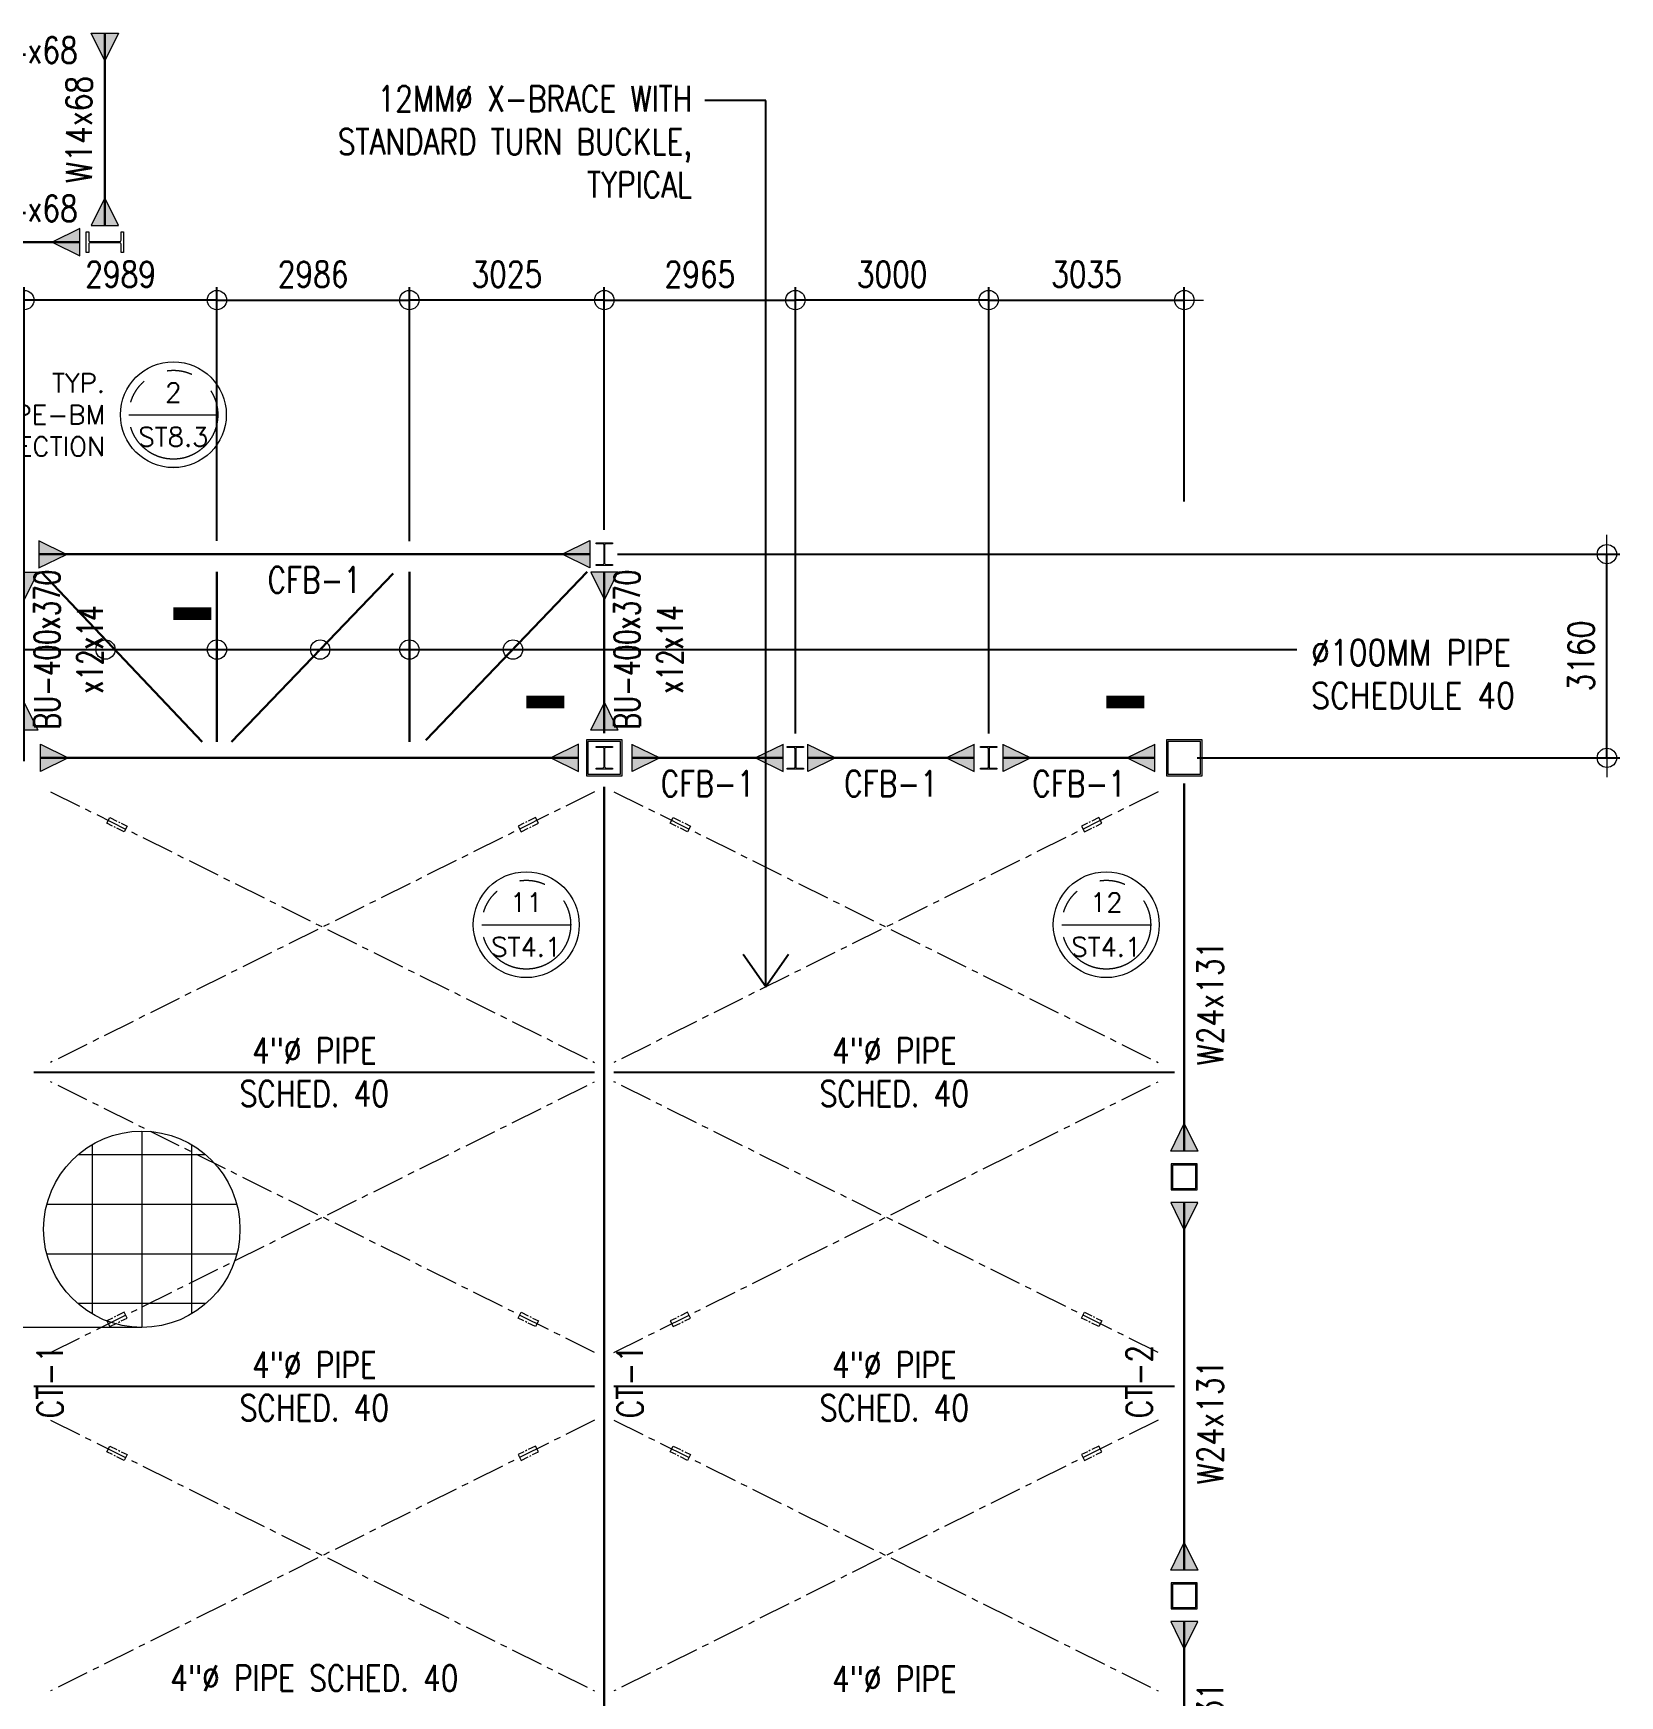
# Model space of a CAD drawing. Header units: millimetres. Extents: x 917308 to 1112116, y -16030 to 119854.
# Drawn here: x 969405 to 994023, y 58426 to 84217 of the extents above; entities that cross this region are included whole.
import ezdxf
from ezdxf.enums import TextEntityAlignment as Align

# ---------------------------------------------------------------- set-up
doc = ezdxf.new("R2010")
doc.units = ezdxf.units.MM
doc.header["$MEASUREMENT"] = 0
doc.linetypes.add('CENTER', pattern=[2, 1.25, -0.25, 0.25, -0.25])
doc.linetypes.add('PHANTOM2', pattern=[1.25, 0.625, -0.125, 0.125, -0.125, 0.125, -0.125])
doc.layers.get('0').update_dxf_attribs({"lineweight": 0})
for name, color, linetype, lineweight in [('4 DIA. PIPE', 3, 'Continuous', 25), ('A_ARCHITECTURAL BACKGROUND', 251, 'Continuous', 5), ('COLUMN', 4, 'Continuous', 20), ('DIM LEADER', 1, 'Continuous', 5), ('HATCH', 8, 'Continuous', 5), ('S-ANNO-DIMS', 252, 'Continuous', 5), ('S-ANNO-NPLT', 7, 'Continuous', 9), ('S-Anno-Symb', 143, 'PHANTOM2', 15), ('S-BEAM', 5, 'Continuous', 30), ('S-BEAM-IDEN', 2, 'Continuous', 9), ('S-BRACING', 1, 'Continuous', 18), ('S-COLS', 2, 'Continuous', 20), ('S-CONN', 1, 'Continuous', 9), ('SAGRODS', 2, 'Continuous', 15), ('TEXT_GG', 3, 'Continuous', 20), ('X-BRACE', 2, 'CENTER', 18)]:
    doc.layers.add(name, color=color, linetype=linetype, lineweight=lineweight)
doc.styles.add('1', font='simplex.shx', dxfattribs={"width": 0.85, "height": 300})
doc.styles.add('ROMANSX', font='ROMANS.shx', dxfattribs={"height": 0.09375})
doc.styles.add('SIMPLEX', font='SIMPLEX.shx', dxfattribs={"width": 1.1})
doc.dimstyles.new('DIM_100', dxfattribs={"dimtxt": 400, "dimasz": 2, "dimexe": 100, "dimexo": 250, "dimgap": 250, "dimtad": 1, "dimdec": 0, "dimrnd": 1, "dimzin": 1, "dimdsep": 46, "dimtxsty": '1', "dimblk1": 'ESCADIM_ARW', "dimblk2": 'ESCADIM_ARW', "dimsah": 1, "dimcen": 50, "dimclrd": 256, "dimclre": 256, "dimclrt": 52, "dimazin": 0, "dimtfac": 1, "dimtdec": 0, "dimtofl": 0, "dimtmove": 0, "dimatfit": 3, "dimldrblk": 'ESCADIM_ARW', "dimfxl": 1, "dimtolj": 1, "dimtzin": 0, "dimarcsym": 0})
doc.dimstyles.new('DIM_200', dxfattribs={"dimtxt": 400, "dimasz": 2, "dimexe": 200, "dimexo": 200, "dimgap": 200, "dimtad": 1, "dimdec": 0, "dimrnd": 1, "dimzin": 1, "dimdsep": 46, "dimtxsty": 'SIMPLEX', "dimblk1": 'ESCADIM_ARW', "dimblk2": 'ESCADIM_ARW', "dimsah": 1, "dimcen": 50, "dimclrd": 251, "dimclre": 251, "dimclrt": 52, "dimazin": 0, "dimtfac": 1, "dimtdec": 0, "dimtofl": 0, "dimtmove": 0, "dimatfit": 3, "dimldrblk": 'ESCADIM_ARW', "dimfxl": 1, "dimtolj": 1, "dimtzin": 0, "dimarcsym": 0})
doc.dimstyles.new('ESCA', dxfattribs={"dimtxt": 300, "dimasz": 1, "dimexe": 100, "dimexo": 100, "dimgap": 100, "dimtad": 1, "dimdec": 0, "dimrnd": 1, "dimdsep": 46, "dimtxsty": '1', "dimblk1": 'ESCADIM_ARW', "dimblk2": 'ESCADIM_ARW', "dimsah": 1, "dimcen": 50, "dimclrd": 256, "dimclre": 256, "dimclrt": 52, "dimadec": 0, "dimazin": 0, "dimtfac": 1, "dimtdec": 0, "dimtofl": 0, "dimtmove": 0, "dimatfit": 3, "dimldrblk": 'ESCADIM_ARW', "dimfxl": 1, "dimtolj": 1, "dimtzin": 0, "dimarcsym": 0})

# ---------------------------------------------------------------- blocks, each defined once
blk = doc.blocks.new('3F COLUMN LAYOUT')
at = {"layer": 'HATCH', "ltscale": 0.05}
h = blk.add_hatch(dxfattribs=at)
h.set_pattern_fill('ANSI31', color=256, scale=250, style=0)
h.set_pattern_definition([(45, (-1.27, -44.82), (-22.097087, 22.097087), [])])
h.paths.add_polyline_path([(43818, 68820), (44178, 68820), (44178, 69180), (43818, 69180)], flags=16)
h.paths.add_polyline_path([(43798, 68800), (44198, 68800), (44198, 69200), (43798, 69200)])
h = blk.add_hatch(dxfattribs=at)
h.set_pattern_fill('ANSI31', color=256, scale=250, style=0)
h.set_pattern_definition([(45, (-1.27, -6544.82), (-22.097087, 22.097087), [])])
h.paths.add_polyline_path([(43818, 62320), (44178, 62320), (44178, 62680), (43818, 62680)], flags=16)
h.paths.add_polyline_path([(43798, 62300), (44198, 62300), (44198, 62700), (43798, 62700)])
at = {"layer": 'COLUMN', "ltscale": 0.05, "elevation": 0}
blk.add_lwpolyline([(35000, 75325), (34873, 75325), (34873, 75342), (34975, 75342, 0.414214), (34995, 75362), (34995, 75641, 0.414214), (34975, 75662), (34873, 75662), (34873, 75678), (35127, 75678), (35127, 75662), (35025, 75662, 0.414214), (35005, 75641), (35005, 75362, 0.414214), (35025, 75342), (35127, 75342), (35127, 75325), (35000, 75325)], format="xyb", dxfattribs=at)
at = {"layer": 'S-COLS', "ltscale": 0.05, "elevation": 0}
for points in [[(34721, 75223), (35275, 75223), (35275, 75777), (34721, 75777)], [(34746, 75248), (35250, 75248), (35250, 75752), (34746, 75752)], [(43721, 75223), (44275, 75223), (44275, 75777), (43721, 75777)], [(43746, 75248), (44250, 75248), (44250, 75752), (43746, 75752)], [(43798, 68800), (44198, 68800), (44198, 69200), (43798, 69200)], [(43818, 68820), (44178, 68820), (44178, 69180), (43818, 69180)], [(43798, 62300), (44198, 62300), (44198, 62700), (43798, 62700)], [(43818, 62320), (44178, 62320), (44178, 62680), (43818, 62680)]]:
    blk.add_lwpolyline(points, close=True, dxfattribs=at)
blk = doc.blocks.new('3F FRAMING LAYOUT')
at = {"layer": 'S-CONN'}
for points in [[(14752, 67290), (15181, 67500), (14752, 67710)], [(23100, 67290), (22671, 67500), (23100, 67710)], [(32711, 61400), (32500, 61829), (32290, 61400)], [(32711, 60600), (32500, 60171), (32290, 60600)], [(32711, 54900), (32500, 55329), (32290, 54900)], [(32711, 54100), (32500, 53671), (32290, 54100)]]:
    blk.add_hatch(color=256, dxfattribs=at).paths.add_polyline_path(points)
at = {"layer": 'S-BEAM'}
for p, q in [((23100, 67500, 0), (14752, 67500, 0)), ((32500, 61400, 0), (32500, 67100, 0)), ((23500, 67050, 0), (23500, 48251, 0)), ((32500, 60600, 0), (32500, 54900, 0)), ((32500, 54100, 0), (32499, 49049, 0))]:
    blk.add_line(p, q, dxfattribs=at)
at = {"layer": 'S-CONN', "color": 1, "elevation": 0}
for points in [[(14752, 67710), (15181, 67500), (14752, 67290), (14752, 67711)], [(23100, 67710), (22671, 67500), (23100, 67290), (23100, 67711)], [(32290, 61400), (32500, 61829), (32711, 61400), (32289, 61400)], [(32290, 60600), (32500, 60171), (32711, 60600), (32289, 60600)], [(32290, 54900), (32500, 55329), (32711, 54900), (32289, 54900)], [(32290, 54100), (32500, 53671), (32711, 54100), (32289, 54100)]]:
    blk.add_lwpolyline(points, dxfattribs=at)
blk = doc.blocks.new('Bubble')
at = {"layer": 'S-ANNO-NPLT'}
blk.add_circle((0, 0), 0.2608, dxfattribs=at)
at = {"layer": 'S-Anno-Symb', "color": 0}
blk.add_line((-0.2188, 0), (0.2188, 0), dxfattribs=at)
blk.add_circle((0, 0), 0.2188, dxfattribs=at)
at = {"layer": 'S-Anno-Symb', "style": 'ROMANSX'}
for tag, p in [('1', (0, 0.1094)), ('S1', (0, -0.1094))]:
    blk.add_attdef(tag, text='', height=0.0937, dxfattribs=at).set_placement(p, align=Align.MIDDLE_CENTER)
at = {"layer": 'S-Anno-Symb', "style": 'ROMANSX', "width": 1.018385, "flags": 8}
blk.add_attdef('LONG', text='', height=0.0937, dxfattribs=at).set_placement((-0.1796, -0.1249), (0.1796, -0.1249), align=Align.FIT)
blk = doc.blocks.new('ESCADIM_ARW')
at = {"color": 7}
blk.add_line((-150, 0), (150, 0), dxfattribs=at)
blk.add_circle((0, 0), 75, dxfattribs=at)
blk = doc.blocks.new('*D36')
at = {"color": 251, "lineweight": -2, "ltscale": 0.5, "transparency": 16777216}
for p, q in [((960266, 72924), (960266, 80278)), ((969266, 72924), (969266, 80278)), ((960268, 80078), (969264, 80078))]:
    blk.add_line(p, q, dxfattribs=at)
at = {"layer": 'Defpoints', "color": 0, "ltscale": 0.5, "transparency": 16777216}
for p in [(969266, 80078), (960266, 72724, 0), (969266, 72724, 0)]:
    blk.add_point(p, dxfattribs=at)
at = {"color": 251, "lineweight": -2, "ltscale": 0.5, "transparency": 16777216, "xscale": 2, "yscale": 2, "zscale": 2, "rotation": 180}
blk.add_blockref('ESCADIM_ARW', (960266, 80078), dxfattribs=at)
at = {"color": 251, "lineweight": -2, "ltscale": 0.5, "transparency": 16777216, "xscale": 2, "yscale": 2, "zscale": 2}
blk.add_blockref('ESCADIM_ARW', (969266, 80078), dxfattribs=at)
at = {"color": 52, "ltscale": 0.5, "transparency": 16777216, "insert": (964766, 80478), "char_height": 400, "attachment_point": 5, "style": 'SIMPLEX'}
blk.add_mtext('\\A1;{\\W0.8;9000}', dxfattribs=at)
blk = doc.blocks.new('*D37')
at = {"color": 251, "lineweight": -2, "ltscale": 0.5, "transparency": 16777216}
for p, q in [((969266, 72924), (969266, 80278)), ((972255, 76341), (972255, 80278)), ((972253, 80078), (969268, 80078))]:
    blk.add_line(p, q, dxfattribs=at)
at = {"layer": 'Defpoints', "color": 0, "ltscale": 0.5, "transparency": 16777216}
for p in [(969266, 80078), (972255, 76141, 0), (969266, 72724, 0)]:
    blk.add_point(p, dxfattribs=at)
at = {"color": 251, "lineweight": -2, "ltscale": 0.5, "transparency": 16777216, "xscale": 2, "yscale": 2, "zscale": 2, "rotation": 180}
blk.add_blockref('ESCADIM_ARW', (969266, 80078), dxfattribs=at)
at = {"color": 251, "lineweight": -2, "ltscale": 0.5, "transparency": 16777216, "xscale": 2, "yscale": 2, "zscale": 2}
blk.add_blockref('ESCADIM_ARW', (972255, 80078), dxfattribs=at)
at = {"color": 52, "ltscale": 0.5, "transparency": 16777216, "insert": (970761, 80478), "char_height": 400, "attachment_point": 5, "style": 'SIMPLEX'}
blk.add_mtext('\\A1;{\\W0.8;2989}', dxfattribs=at)
blk = doc.blocks.new('*D38')
at = {"color": 251, "lineweight": -2, "ltscale": 0.5, "transparency": 16777216}
for p, q in [((972255, 76341), (972255, 80278)), ((975241, 76336), (975241, 80278)), ((972257, 80078), (975239, 80078))]:
    blk.add_line(p, q, dxfattribs=at)
at = {"layer": 'Defpoints', "color": 0, "ltscale": 0.5, "transparency": 16777216}
for p in [(975241, 80078), (972255, 76141, 0), (975241, 76136, 0)]:
    blk.add_point(p, dxfattribs=at)
at = {"color": 251, "lineweight": -2, "ltscale": 0.5, "transparency": 16777216, "xscale": 2, "yscale": 2, "zscale": 2, "rotation": 180}
blk.add_blockref('ESCADIM_ARW', (972255, 80078), dxfattribs=at)
at = {"color": 251, "lineweight": -2, "ltscale": 0.5, "transparency": 16777216, "xscale": 2, "yscale": 2, "zscale": 2}
blk.add_blockref('ESCADIM_ARW', (975241, 80078), dxfattribs=at)
at = {"color": 52, "ltscale": 0.5, "transparency": 16777216, "insert": (973748, 80478), "char_height": 400, "attachment_point": 5, "style": 'SIMPLEX'}
blk.add_mtext('\\A1;{\\W0.8;2986}', dxfattribs=at)
blk = doc.blocks.new('*D39')
at = {"color": 251, "lineweight": -2, "ltscale": 0.5, "transparency": 16777216}
for p, q in [((975241, 76336), (975241, 80278)), ((978266, 76512), (978266, 80278)), ((978264, 80078), (975243, 80078))]:
    blk.add_line(p, q, dxfattribs=at)
at = {"layer": 'Defpoints', "color": 0, "ltscale": 0.5, "transparency": 16777216}
for p in [(975241, 80078), (975241, 76136, 0), (978266, 76312, 0)]:
    blk.add_point(p, dxfattribs=at)
at = {"color": 251, "lineweight": -2, "ltscale": 0.5, "transparency": 16777216, "xscale": 2, "yscale": 2, "zscale": 2, "rotation": 180}
blk.add_blockref('ESCADIM_ARW', (975241, 80078), dxfattribs=at)
at = {"color": 251, "lineweight": -2, "ltscale": 0.5, "transparency": 16777216, "xscale": 2, "yscale": 2, "zscale": 2}
blk.add_blockref('ESCADIM_ARW', (978266, 80078), dxfattribs=at)
at = {"color": 52, "ltscale": 0.5, "transparency": 16777216, "insert": (976754, 80478), "char_height": 400, "attachment_point": 5, "style": 'SIMPLEX'}
blk.add_mtext('\\A1;{\\W0.8;3025}', dxfattribs=at)
blk = doc.blocks.new('*D60')
at = {"color": 251, "lineweight": -2, "ltscale": 0.5, "transparency": 16777216}
for p, q in [((981231, 73352), (981231, 80278)), ((984231, 73352), (984231, 80278)), ((984229, 80078), (981233, 80078))]:
    blk.add_line(p, q, dxfattribs=at)
at = {"layer": 'Defpoints', "color": 0, "ltscale": 0.5, "transparency": 16777216}
for p in [(981231, 80078), (981231, 73152, 0), (984231, 73152, 0)]:
    blk.add_point(p, dxfattribs=at)
at = {"color": 251, "lineweight": -2, "ltscale": 0.5, "transparency": 16777216, "xscale": 2, "yscale": 2, "zscale": 2, "rotation": 180}
blk.add_blockref('ESCADIM_ARW', (981231, 80078), dxfattribs=at)
at = {"color": 251, "lineweight": -2, "ltscale": 0.5, "transparency": 16777216, "xscale": 2, "yscale": 2, "zscale": 2}
blk.add_blockref('ESCADIM_ARW', (984231, 80078), dxfattribs=at)
at = {"color": 52, "ltscale": 0.5, "transparency": 16777216, "insert": (982731, 80478), "char_height": 400, "attachment_point": 5, "style": 'SIMPLEX'}
blk.add_mtext('\\A1;{\\W0.8;3000}', dxfattribs=at)
blk = doc.blocks.new('*D61')
at = {"color": 251, "lineweight": -2, "ltscale": 0.5, "transparency": 16777216}
for p, q in [((978266, 76952), (978266, 80278)), ((981231, 73352), (981231, 80278)), ((978268, 80078), (981229, 80078))]:
    blk.add_line(p, q, dxfattribs=at)
at = {"layer": 'Defpoints', "color": 0, "ltscale": 0.5, "transparency": 16777216}
for p in [(981231, 80078), (978266, 76752, 0), (981231, 73152, 0)]:
    blk.add_point(p, dxfattribs=at)
at = {"color": 251, "lineweight": -2, "ltscale": 0.5, "transparency": 16777216, "xscale": 2, "yscale": 2, "zscale": 2, "rotation": 180}
blk.add_blockref('ESCADIM_ARW', (978266, 80078), dxfattribs=at)
at = {"color": 251, "lineweight": -2, "ltscale": 0.5, "transparency": 16777216, "xscale": 2, "yscale": 2, "zscale": 2}
blk.add_blockref('ESCADIM_ARW', (981231, 80078), dxfattribs=at)
at = {"color": 52, "ltscale": 0.5, "transparency": 16777216, "insert": (979749, 80478), "char_height": 400, "attachment_point": 5, "style": 'SIMPLEX'}
blk.add_mtext('\\A1;{\\W0.8;2965}', dxfattribs=at)
blk = doc.blocks.new('*D62')
at = {"color": 251, "lineweight": -2, "ltscale": 0.5, "transparency": 16777216}
for p, q in [((984231, 73352), (984231, 80278)), ((987266, 76952), (987266, 80278)), ((984233, 80078), (987264, 80078))]:
    blk.add_line(p, q, dxfattribs=at)
at = {"layer": 'Defpoints', "color": 0, "ltscale": 0.5, "transparency": 16777216}
for p in [(987266, 80078), (987266, 76752, 0), (984231, 73152, 0)]:
    blk.add_point(p, dxfattribs=at)
at = {"color": 251, "lineweight": -2, "ltscale": 0.5, "transparency": 16777216, "xscale": 2, "yscale": 2, "zscale": 2, "rotation": 180}
blk.add_blockref('ESCADIM_ARW', (984231, 80078), dxfattribs=at)
at = {"color": 251, "lineweight": -2, "ltscale": 0.5, "transparency": 16777216, "xscale": 2, "yscale": 2, "zscale": 2}
blk.add_blockref('ESCADIM_ARW', (987266, 80078), dxfattribs=at)
at = {"color": 52, "ltscale": 0.5, "transparency": 16777216, "insert": (985749, 80478), "char_height": 400, "attachment_point": 5, "style": 'SIMPLEX'}
blk.add_mtext('\\A1;{\\W0.8;3035}', dxfattribs=at)
blk = doc.blocks.new('momcon')
at = {"layer": 'S-CONN'}
blk.add_hatch(color=256, dxfattribs=at).paths.add_polyline_path([(747072, 64696), (746862, 64267), (746652, 64696)])
at = {"layer": 'S-CONN', "color": 1}
blk.add_lwpolyline([(746652, 64696), (746862, 64267), (747072, 64696), (746650, 64696)], dxfattribs=at)
blk = doc.blocks.new('*D65')
at = {"layer": 'Defpoints', "color": 0, "ltscale": 0.05, "transparency": 16777216}
for p in [(978271, 76136, 0), (993823, 76136), (987266, 72976, 0)]:
    blk.add_point(p, dxfattribs=at)
at = {"layer": 'S-ANNO-DIMS', "color": 251, "lineweight": -2, "ltscale": 0.05, "transparency": 16777216}
for p, q in [((978471, 76136), (994023, 76136)), ((993823, 72978), (993823, 76134)), ((987466, 72976), (994023, 72976))]:
    blk.add_line(p, q, dxfattribs=at)
at = {"layer": 'S-ANNO-DIMS', "color": 251, "lineweight": -2, "ltscale": 0.05, "transparency": 16777216, "xscale": 2, "yscale": 2, "zscale": 2}
for p, rotation in [((993823, 76136), 90), ((993823, 72976), 270)]:
    blk.add_blockref('ESCADIM_ARW', p, dxfattribs=dict(at, rotation=rotation))
at = {"layer": 'S-ANNO-DIMS', "color": 52, "ltscale": 0.05, "transparency": 16777216, "insert": (993423, 74556), "char_height": 400, "attachment_point": 5, "rotation": 90, "style": 'SIMPLEX'}
blk.add_mtext('\\A1;{\\W0.8;3160}', dxfattribs=at)

msp = doc.modelspace()

# ---------------------------------------------------------------- hatches: boundary and pattern name
at = {"layer": 'S-CONN'}
for points in [[(970305.46778, 84217.2699), (970516.37504, 83788.25359), (970726.20182, 84217.2699)], [(970305.46778, 81234.7699), (970516.37504, 81663.78621), (970726.20182, 81234.7699)], [(970127.83104, 80765.11265), (969698.81473, 80976.0199), (970127.83104, 81185.84668)]]:
    msp.add_hatch(color=256, dxfattribs=at).paths.add_polyline_path(points)

# ---------------------------------------------------------------- linework, layer by layer
at = {"layer": '4 DIA. PIPE'}
for p, q in [((969416.37504, 68101.0199, 0), (978116.37504, 68101.0199, 0)), ((978416.37504, 68101.0199, 0), (987116.02416, 68101.0199, 0)), ((969416.37504, 63226.0199, 0.00001), (978116.37504, 63226.0199, 0.00001)), ((978416.37504, 63226.0199, 0.00001), (987116.02416, 63226.0199, 0.00001))]:
    msp.add_line(p, q, dxfattribs=at)
at = {"layer": 'COLUMN', "ltscale": 0.05}
for points, elevation in [([(978266.37408, 75959.91486), (978139.43758, 75959.91486), (978139.43758, 75976.29786), (978241.48208, 75976.29786, 0.4142135624), (978261.61158, 75996.42736), (978261.61158, 76276.20836, 0.4142135624), (978241.48208, 76296.33786), (978139.43758, 76296.33786), (978139.43758, 76312.72086), (978393.31058, 76312.72086), (978393.31058, 76296.33786), (978291.26608, 76296.33786, 0.4142135624), (978271.13658, 76276.20836), (978271.13658, 75996.42736, 0.4142135624), (978291.26608, 75976.29786), (978393.31058, 75976.29786), (978393.31058, 75959.91486), (978266.37408, 75959.91486)], -0.00001), ([(981230.99947, 72799.6169), (981104.06297, 72799.6169), (981104.06297, 72815.9999), (981206.10747, 72815.9999, 0.4142135624), (981226.23697, 72836.1294), (981226.23697, 73115.9104, 0.4142135624), (981206.10747, 73136.0399), (981104.06297, 73136.0399), (981104.06297, 73152.4229), (981357.93597, 73152.4229), (981357.93597, 73136.0399), (981255.89147, 73136.0399, 0.4142135624), (981235.76197, 73115.9104), (981235.76197, 72836.1294, 0.4142135624), (981255.89147, 72815.9999), (981357.93597, 72815.9999), (981357.93597, 72799.6169), (981230.99947, 72799.6169)], 0.00005), ([(984231.0772, 72799.6169), (984104.1407, 72799.6169), (984104.1407, 72815.9999), (984206.1852, 72815.9999, 0.4142135624), (984226.3147, 72836.1294), (984226.3147, 73115.9104, 0.4142135624), (984206.1852, 73136.0399), (984104.1407, 73136.0399), (984104.1407, 73152.4229), (984358.0137, 73152.4229), (984358.0137, 73136.0399), (984255.9692, 73136.0399, 0.4142135624), (984235.8397, 73115.9104), (984235.8397, 72836.1294, 0.4142135624), (984255.9692, 72815.9999), (984358.0137, 72815.9999), (984358.0137, 72799.6169), (984231.0772, 72799.6169)], 0.00005)]:
    msp.add_lwpolyline(points, format="xyb", dxfattribs=dict(at, elevation=elevation))
at = {"layer": 'DIM LEADER', "ltscale": 0.05}
msp.add_line((971089.56, 64140.0824, 0), (946661.26, 64140.0824, 0), dxfattribs=at)
at = {"layer": 'S-ANNO-NPLT'}
msp.add_circle((971579.18, 78299.32951, 0.00001), 821.36597, dxfattribs=at)
at = {"layer": 'S-Anno-Symb', "linetype": 'ByBlock'}
for points, elevation in [([(971579.18, 77477.96353, 0, 0, 0), (971579.18, 75212.44731, 196.07256, 196.07256, 0), (972167.39768, 75212.44731, 0, 0, 0)], 0.00001), ([(977054.96, 71076.84783, 0, 0, 0), (977054.96, 73841.67697, 196.07256, 196.07256, 0), (977643.17768, 73841.67697, 0, 0, 0)], 0.00001), ([(986054.96, 71076.84783, 0, 0, 0), (986054.96, 73841.67697, 196.07256, 196.07256, 0), (986643.17768, 73841.67697, 0, 0, 0)], 0.00002)]:
    msp.add_lwpolyline(points, format="xyseb", dxfattribs=dict(at, elevation=elevation))
at = {"layer": 'S-BEAM'}
for p, q in [((970516.37504, 84217.2699, -0.00001), (970516.37504, 81234.7699, -0.00001)), ((970127.83104, 80976.0199, 0), (968404.91904, 80976.0199, 0)), ((978040.43949, 76136.0199, -0.00004), (969492.3094, 76136.0199, -0.00004)), ((972026.7833, 73226.0199, 0), (969528.56924, 75859.6169, 0.00001)), ((972255.14301, 73226.0199, 0), (972255.14301, 75859.6169, 0)), ((972483.50273, 73226.0199, 0), (974988.05456, 75834.93654, -0.00004)), ((975241.14418, 73226.0199, 0), (975241.14418, 75859.6169, 0)), ((978000.81411, 75859.6169, 0), (975494.23381, 73250.70026, -0.00004)), ((978266.37504, 73357.71002, 0), (978266.37504, 75857.43093, 0)), ((978696.82904, 72976.0199, 0), (981039.28308, 72976.0199, -0.00002)), ((981422.71587, 72976.0199, -0.00002), (984005.1407, 72976.0199, -0.00002)), ((984457.0137, 72976.0199, 0.00001), (986809.66679, 72976.0199, 0))]:
    msp.add_line(p, q, dxfattribs=at)
at = {"layer": 'S-BRACING', "ltscale": 1000}
msp.add_circle((971089.56, 65663.5199, 0), 1523.4375, dxfattribs=at)
at = {"layer": 'S-COLS', "color": 7, "ltscale": 0.05, "elevation": 0}
msp.add_lwpolyline([(970227.83104, 80976.0199), (970227.83104, 81134.7699), (970265.42304, 81134.7699), (970265.42304, 81006.1189, 0.4142135624), (970284.98104, 80986.5609), (970747.76904, 80986.5609, 0.4142135624), (970767.32704, 81006.1189), (970767.32704, 81134.7699), (970804.91904, 81134.7699), (970804.91904, 80817.2699), (970767.32704, 80817.2699), (970767.32704, 80945.9209, 0.4142135624), (970747.76904, 80965.4789), (970284.98104, 80965.4789, 0.4142135624), (970265.42304, 80945.9209), (970265.42304, 80817.2699), (970227.83104, 80817.2699), (970227.83104, 80976.0199)], format="xyb", dxfattribs=at)
at = {"layer": 'S-CONN', "color": 1}
for points, elevation in [([(970726.20182, 84217.2699), (970516.37504, 83788.25359), (970305.46778, 84217.2699), (970727.28229, 84217.2699)], -0.00001), ([(970726.20182, 81234.7699), (970516.37504, 81663.78621), (970305.46778, 81234.7699), (970727.28229, 81234.7699)], -0.00001), ([(970127.83104, 81185.84668), (969698.81473, 80976.0199), (970127.83104, 80765.11265), (970127.83104, 81186.92716)], 0)]:
    msp.add_lwpolyline(points, dxfattribs=dict(at, elevation=elevation))
at = {"layer": 'SAGRODS', "linetype": 'ByBlock', "lineweight": 20, "ltscale": 12}
for p, q in [((971089.56, 67186.9574, 0), (971089.56, 64140.0824, 0)), ((972082.95661, 66818.5199, 0), (970096.16339, 66818.5199, 0)), ((970319.2328, 66977.8478, 0), (970319.2328, 64349.192, 0)), ((971859.8872, 66977.8478, 0), (971859.8872, 64349.192, 0)), ((972563.54671, 66048.5199, 0), (969615.57329, 66048.5199, 0)), ((972563.54671, 65278.5199, 0), (969615.57329, 65278.5199, 0)), ((972082.95661, 64508.5199, 0), (970096.16339, 64508.5199, 0))]:
    msp.add_line(p, q, dxfattribs=at)
at = {"layer": 'X-BRACE', "ltscale": 400}
for p, q in [((969673.48471, 72450.95895, 0), (978116.37504, 68251.0199, 0)), ((978116.37504, 72450.95895, -0.00001), (969673.48471, 68251.0199, -0.00001)), ((986859.26537, 72450.95895, 0), (978416.37504, 68251.0199, 0)), ((978416.37504, 72450.95895, -0.00001), (986859.26537, 68251.0199, -0.00001)), ((969673.48471, 63751.08085, 0), (978116.37504, 67951.0199, -0.00001)), ((978116.37504, 63751.08085, -0.00001), (969673.48471, 67951.0199, -0.00001)), ((986859.26537, 63751.08085, 0), (978416.37504, 67951.0199, -0.00001)), ((978416.37504, 63751.08085, -0.00001), (986859.26537, 67951.0199, -0.00001)), ((969673.48471, 62700.95895, 0), (978116.37504, 58501.0199, -0.00001)), ((978116.37504, 62700.95895, -0.00001), (969673.48471, 58501.0199, -0.00001)), ((986859.26537, 62700.95895, 0), (978416.37504, 58501.0199, -0.00001)), ((978416.37504, 62700.95895, -0.00001), (986859.26537, 58501.0199, -0.00001))]:
    msp.add_line(p, q, dxfattribs=at)
at = {"layer": 'X-BRACE', "ltscale": 100}
for points, elevation in [([(970546.55289, 71960.80392), (970591.0917, 72050.33768), (970859.69298, 71916.72123), (970815.15416, 71827.18748)], 0), ([(977243.30686, 71960.80392), (977198.76804, 72050.33768), (976930.16677, 71916.72123), (976974.70558, 71827.18748)], -0.00001), ([(979289.44322, 71960.80392), (979333.98203, 72050.33768), (979602.58331, 71916.72123), (979558.0445, 71827.18748)], -0.00001), ([(985986.19719, 71960.80392), (985941.65837, 72050.33768), (985673.0571, 71916.72123), (985717.59591, 71827.18748)], 0), ([(970546.55289, 64241.23588), (970591.0917, 64151.70212), (970859.69298, 64285.31857), (970815.15416, 64374.85233)], 0), ([(977243.30686, 64241.23588), (977198.76804, 64151.70212), (976930.16677, 64285.31857), (976974.70558, 64374.85233)], -0.00001), ([(979289.44322, 64241.23588), (979333.98203, 64151.70212), (979602.58331, 64285.31857), (979558.0445, 64374.85233)], -0.00001), ([(985986.19719, 64241.23588), (985941.65837, 64151.70212), (985673.0571, 64285.31857), (985717.59591, 64374.85233)], 0), ([(970546.55289, 62210.80392), (970591.0917, 62300.33768), (970859.69298, 62166.72123), (970815.15416, 62077.18748)], 0), ([(977243.30686, 62210.80392), (977198.76804, 62300.33768), (976930.16677, 62166.72123), (976974.70558, 62077.18748)], -0.00001), ([(979289.44322, 62210.80392), (979333.98203, 62300.33768), (979602.58331, 62166.72123), (979558.0445, 62077.18748)], -0.00001), ([(985986.19719, 62210.80392), (985941.65837, 62300.33768), (985673.0571, 62166.72123), (985717.59591, 62077.18748)], 0)]:
    msp.add_lwpolyline(points, close=True, dxfattribs=dict(at, elevation=elevation))

# ---------------------------------------------------------------- block references
at = {"layer": 'A_ARCHITECTURAL BACKGROUND', "lineweight": -3, "ltscale": 0.05}
msp.add_blockref('3F COLUMN LAYOUT', (943266.37504, -2523.9801, 0), dxfattribs=at)
at = {"layer": 'S-ANNO-DIMS', "xscale": -1}
for p, rotation in [((913344.00318, -670725.58118, -0.00004), 270), ((222404.47599, 138102.91058, 0), 180), ((231404.47599, 138102.91058, 0), 180), ((1043393.26535, 819837.37966, 0), 90), ((1046119.15218, 819837.37966, -0.00002), 90), ((1049153.45001, 819837.37966, -0.00002), 90)]:
    msp.add_blockref('momcon', p, dxfattribs=dict(at, rotation=rotation))
at = {"layer": 'S-ANNO-DIMS'}
for p, rotation in [((1034188.74572, -670729.96339, -0.00004), 90), ((916342.84676, 819837.37966, -0.00002), 270), ((919308.70439, 819837.37966, -0.00002), 270), ((922113.23048, 819837.37966, 0), 270)]:
    msp.add_blockref('momcon', p, dxfattribs=dict(at, rotation=rotation))
for p in [(222404.47386, 11156.61242, 0), (231404.47504, 11160.99462, 0)]:
    msp.add_blockref('momcon', p, dxfattribs=at)
at = {"layer": 'S-Anno-Symb', "xscale": 3149.760000000242, "yscale": 3149.760000000242, "zscale": 3149.760000000242}
msp.add_blockref('Bubble', (971579.18, 78299.32951, 0.00001), dxfattribs=at).add_auto_attribs({'1': '2', 'S1': 'ST8.3'})
at = {"layer": 'S-Anno-Symb', "linetype": 'Continuous', "xscale": 3149.760000000242, "yscale": 3149.760000000242, "zscale": 3149.760000000242}
for p, values in [((977054.96, 70387.83783, 0.00001), {'1': '11', 'S1': 'ST4.1'}), ((986054.96, 70387.83783, 0.00002), {'1': '12', 'S1': 'ST4.1'})]:
    msp.add_blockref('Bubble', p, dxfattribs=at).add_auto_attribs(values)
at = {"layer": 'S-BEAM'}
msp.add_blockref('3F FRAMING LAYOUT', (954766.06659, 5476.0199, 0.00001), dxfattribs=at)

# ---------------------------------------------------------------- texts
at = {"layer": 'S-ANNO-DIMS', "color": 52, "char_height": 400, "attachment_point": 5, "style": 'SIMPLEX'}
for insert in [(973766.37504, 75737.03872, -0.00001), (979868.05606, 72576.74075, -0.00001), (982713.92828, 72576.74075, -0.00002), (985633.34025, 72576.74075, 0)]:
    msp.add_mtext('\\A1;{\\W0.8;CFB-1}', dxfattribs=dict(at, insert=insert))
at = {"layer": 'S-ANNO-DIMS', "color": 52, "char_height": 400, "attachment_point": 5, "rotation": 90, "style": 'SIMPLEX'}
for s, insert in [('\\A1;{\\W0.8;W24x131}', (987668.26336, 69172.0199, 0.00003)), ('\\A1;{\\W0.8;CT-1}', (969666.08616, 63299.17998, -0.00001)), ('\\A1;{\\W0.8;CT-1}', (978666.08616, 63299.17998, -0.00001)), ('\\A1;{\\W0.8;CT-2}', (986566.66391, 63299.17998, 0)), ('\\A1;{\\W0.8;W24x131}', (987668.26336, 62672.0199, 0.00003)), ('\\A1;{\\W0.8;W24x131}', (987668.26336, 57667.86717, 0.00002))]:
    msp.add_mtext(s, dxfattribs=dict(at, insert=insert))
at = {"layer": 'S-Anno-Symb', "insert": (970518.03403, 78299.32951, 0.00001), "char_height": 295.29, "width": 6780.3427625, "attachment_point": 6, "style": 'ROMANSX'}
msp.add_mtext('TYP. \\PPIPE-BM^JCONNECTION', dxfattribs=at)
at = {"layer": 'S-BEAM-IDEN', "insert": (989234.4922, 74808.93367, -0.00001), "char_height": 400, "attachment_point": 1, "style": '1'}
msp.add_mtext_dynamic_manual_height_columns('%%C100MM PIPE\\PSCHEDULE 40', width=8791.57845, gutter_width=1, heights=[0], dxfattribs=at)
at = {"layer": 'S-COLS', "color": 52, "char_height": 400, "attachment_point": 5, "style": 'SIMPLEX'}
for s, insert in [('\\A1;{\\W0.8;W14x68}', (969266.37504, 83954.1583, 0)), ('\\A1;{\\W0.8;W14x68}', (969266.37504, 81497.8815, 0)), ('\\A1;{\\W0.8;4"%%C PIPE\\PSCHED. 40}', (973766.37504, 68101.0199, 0)), ('\\A1;{\\W0.8;4"%%C PIPE\\PSCHED. 40}', (982766.1996, 68101.0199, 0)), ('\\A1;{\\W0.8;4"%%C PIPE\\PSCHED. 40}', (973766.37504, 63226.0199, 0.00001)), ('\\A1;{\\W0.8;4"%%C PIPE\\PSCHED. 40}', (982766.1996, 63226.0199, 0.00001)), ('\\A1;{\\W0.8;4"%%C PIPE SCHED. 40}', (973766.37504, 58700.5799, 0)), ('\\A1;{\\W0.8;4"%%C PIPE\\PSCHED. 40}', (982766.1996, 58351.0199, 0))]:
    msp.add_mtext(s, dxfattribs=dict(at, insert=insert))
at = {"layer": 'S-COLS', "color": 52, "char_height": 400, "attachment_point": 5, "rotation": 90, "style": 'SIMPLEX'}
for s, insert in [('\\A1;{\\W0.8;W14x68}', (970116.37504, 82726.0199, -0.00001)), ('\\A1;{\\W0.7;BU-400x370\\Px12x14}', (969952.89582, 74656.3184, 0.00002)), ('\\A1;{\\W0.7;BU-400x370\\Px12x14}', (978952.89582, 74656.3184, 0.00003))]:
    msp.add_mtext(s, dxfattribs=dict(at, insert=insert))
at = {"layer": 'TEXT_GG', "insert": (979629.07503, 82535.11133, 0.00002), "char_height": 400, "width": 12008.5507087, "attachment_point": 6, "style": 'SIMPLEX'}
msp.add_mtext('\\A1;{\\W0.8;12MM∅ X-BRACE WITH\\PSTANDARD TURN BUCKLE,\\PTYPICAL}', dxfattribs=at)

# ---------------------------------------------------------------- dimensions: what is measured, and where the dimension line sits
at = {"ltscale": 0.5}
for base, p1, p2, picture, middle in [((969266.37504, 80077.67659, 0), (960266.37504, 72724.0199, -0.00001), (969266.37504, 72724.0199, 0), '*D36', (964766.37504, 80477.67659, 0)), ((981230.99947, 80077.67659, -0.00001), (978266.37504, 76752.4229, 0), (981230.99947, 73152.4229, 0.00005), '*D61', (979748.68725, 80477.67659, -0.00001)), ((987266.37504, 80077.67659, -0.00001), (984231.0772, 73152.4229, 0.00005), (987266.37504, 76752.4229, 0), '*D62', (985748.72612, 80477.67659, -0.00001))]:
    dim = msp.add_linear_dim(base=base, p1=p1, p2=p2, text='{\\W0.8;<>}', dimstyle='DIM_200', dxfattribs=at)
    dim.commit()
    dim.dimension.update_dxf_attribs({"geometry": picture, "text_midpoint": middle})
for base, p1, p2, angle, picture, middle in [((969266.37504, 80077.67659, 0), (972255.14301, 76140.7824, 0), (969266.37504, 72724.0199, 0), 180, '*D37', (970760.75903, 80477.67659, 0)), ((975241.14418, 80077.67659, 0), (972255.14301, 76140.7824, 0), (975241.14418, 76136.0199, 0.00001), 0, '*D38', (973748.1436, 80477.67659, 0)), ((975241.14418, 80077.67659, 0), (978266.37504, 76312.4229, 0.00001), (975241.14418, 76136.0199, 0.00001), 180, '*D39', (976753.75961, 80477.67659, 0)), ((981230.99947, 80077.67659, -0.00001), (984231.0772, 73152.4229, 0.00005), (981230.99947, 73152.4229, 0.00005), 180, '*D60', (982731.03834, 80477.67659, -0.00001))]:
    dim = msp.add_linear_dim(base=base, p1=p1, p2=p2, angle=angle, text='{\\W0.8;<>}', dimstyle='DIM_200', dxfattribs=at)
    dim.commit()
    dim.dimension.update_dxf_attribs({"geometry": picture, "text_midpoint": middle})
at = {"layer": 'S-ANNO-DIMS', "ltscale": 0.05}
dim = msp.add_linear_dim(base=(993822.65328, 76136.31786, 0.00001), p1=(987266.37504, 72976.0199, 0.00001), p2=(978271.13754, 76136.31786, -0.00001), angle=90, text='{\\W0.8;<>}', dimstyle='DIM_200', dxfattribs=at)
dim.commit()
dim.dimension.update_dxf_attribs({"geometry": '*D65', "text_midpoint": (993422.65328, 74556.16888, 0.00001)})

# ---------------------------------------------------------------- leaders
at = {"layer": 'DIM LEADER', "ltscale": 0.05}
msp.add_leader([(980772.89159, 69423.27555, 0), (980772.89159, 83171.86166, 0), (979827, 83171.86166, 0)], dimstyle='DIM_100', override={"dimasz": 500, "dimgap": 250, "dimtad": 0, "dimldrblk": 'Open90'}, dxfattribs=at)
at = {"layer": 'S-ANNO-DIMS', "color": 4}
for points in [[(961660.55517, 74656.3184, 0), (989010.16, 74656.3184, 0)], [(963266.37504, 74656.3184, 0), (989010.16, 74656.3184, 0)], [(964590.97524, 74656.3184, 0), (989010.16, 74656.3184, 0)], [(966266.37504, 74656.3184, 0), (989010.16, 74656.3184, 0)], [(968077.2853, 74656.3184, 0), (989010.16, 74656.3184, 0)], [(970525.62619, 74656.3184, 0), (989010.16, 74656.3184, 0)], [(972255.14301, 74656.3184, 0), (989010.16, 74656.3184, 0)], [(973856.58483, 74656.3184, 0), (989010.16, 74656.3184, 0)], [(975241.14418, 74656.3184, 0), (989010.16, 74656.3184, 0)], [(976849.03326, 74656.3184, 0), (989010.16, 74656.3184, 0)]]:
    msp.add_leader(points, dimstyle='ESCA', override={"dimasz": 2, "dimtad": 0, "dimfxl": 0.0625}, dxfattribs=at)

doc.saveas('drawing.dxf')
